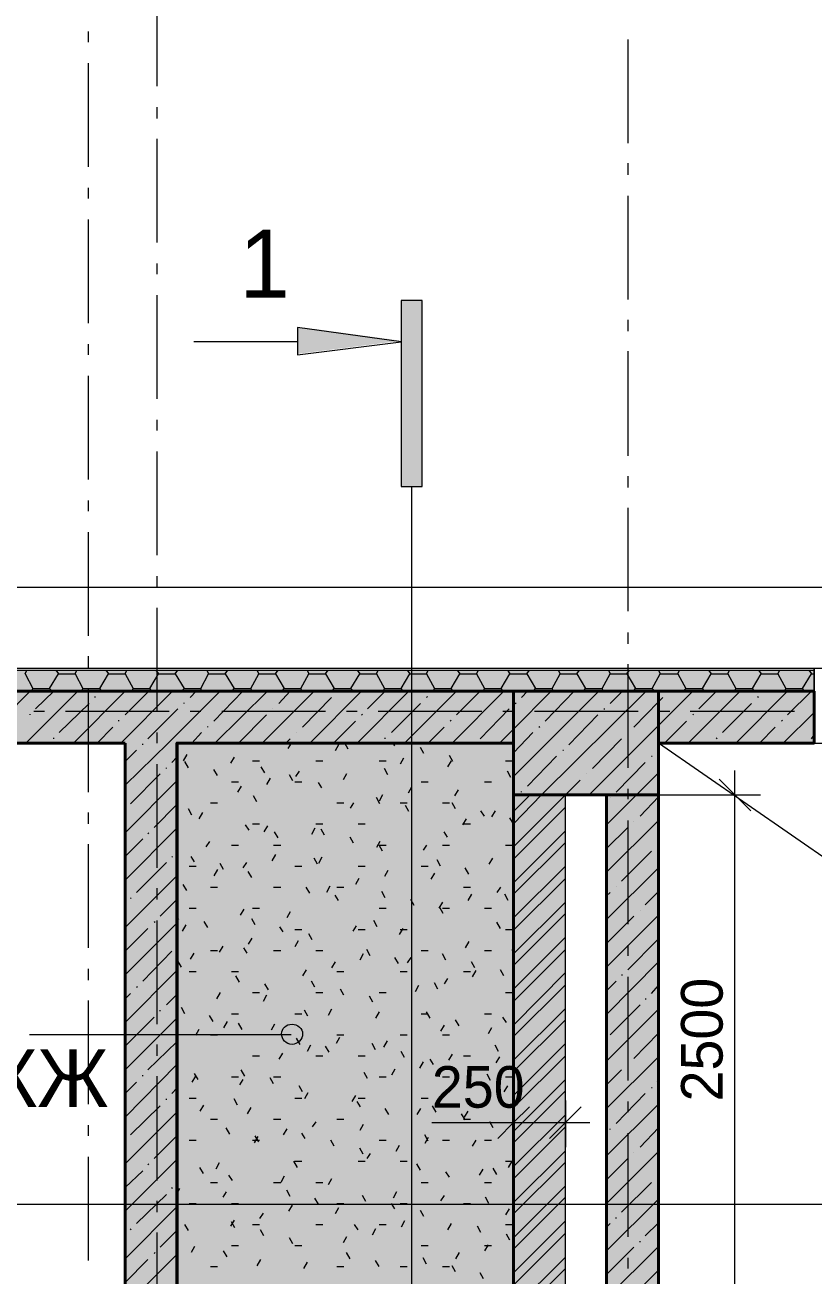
# Model space of a CAD drawing. Header units: millimetres. Extents: x -401725 to 250493, y 305116 to 802890.
# Drawn here: x -375124.601 to -375123.105, y 508986.751 to 508989.123 of the extents above; entities that cross this region are included whole.
import ezdxf

# ---------------------------------------------------------------- set-up
doc = ezdxf.new("R2010")
doc.units = ezdxf.units.MM
doc.layers.add('PDF _Геометрия', color=7, linetype='Continuous', true_color=0x1d1d1d)
doc.layers.add('PDF _Сплошная заливка', color=7, linetype='Continuous', true_color=0xffffff)
doc.layers.add('PDF _Текст', color=7, linetype='Continuous')

msp = doc.modelspace()

# ---------------------------------------------------------------- hatches: boundary and pattern name
at = {"layer": 'PDF _Сплошная заливка', "transparency": 33554559}
msp.add_hatch(color=7, dxfattribs=at).paths.add_polyline_path([(-375124.0602, 508988.5472), (-375124.0719, 508988.5489), (-375124.0852, 508988.5489), (-375124.0852, 508988.4989), (-375123.9919, 508988.5106), (-375123.9802, 508988.5122), (-375123.9003, 508988.5222), (-375123.8886, 508988.5239), (-375123.9119, 508988.5272), (-375123.9253, 508988.5289), (-375123.9486, 508988.5322), (-375123.9619, 508988.5339), (-375123.9736, 508988.5356), (-375123.9869, 508988.5372), (-375124.0102, 508988.5406), (-375124.0236, 508988.5422), (-375124.0469, 508988.5456)])
h = msp.add_hatch(color=256, dxfattribs=at)
h.paths.add_polyline_path([(-375123.1053, 508987.8606), (-375123.1053, 508987.8988), (-375133.6947, 508987.8988), (-375133.6947, 508987.8606)])
h.paths.add_polyline_path([(-375092.8682, 508987.8606), (-375092.8682, 508987.8988), (-375102.5145, 508987.8988), (-375102.5145, 508987.8606)])
h.paths.add_polyline_path([(-375102.9861, 508987.8606), (-375102.9861, 508987.8988), (-375109.5058, 508987.8988), (-375109.5058, 508987.8606)])
h.paths.add_polyline_path([(-375109.7425, 508987.8606), (-375109.7425, 508987.8988), (-375122.4753, 508987.8988), (-375122.4753, 508987.8606)])
h = msp.add_hatch(color=256, dxfattribs=at)
h.paths.add_polyline_path([(-375123.1053, 508987.7606), (-375123.1053, 508987.8589), (-375123.4003, 508987.8589), (-375123.4003, 508987.7606)])
h.paths.add_polyline_path([(-375122.4753, 508987.8589), (-375122.4753, 508987.7606), (-375121.4504, 508987.7606), (-375121.4504, 508987.8589)])

# ---------------------------------------------------------------- linework, layer by layer
at = {"layer": 'PDF _Геометрия', "color": 7, "lineweight": 9}
for points in [[(-375124.3514, 508989.2038), (-375124.3514, 508989.0071)], [(-375124.4814, 508989.1105), (-375124.4814, 508989.0905)], [(-375123.4581, 508989.0955), (-375123.4581, 508988.8988)], [(-375124.4814, 508989.0505), (-375124.4814, 508988.8538)], [(-375124.3514, 508988.9671), (-375124.3514, 508988.9455)], [(-375124.3514, 508988.9071), (-375124.3514, 508988.7105)], [(-375123.4581, 508988.8605), (-375123.4581, 508988.8388)], [(-375124.4814, 508988.8138), (-375124.4814, 508988.7938)], [(-375123.4581, 508988.7988), (-375123.4581, 508988.6021)], [(-375124.4814, 508988.7538), (-375124.4814, 508988.5571)], [(-375124.3514, 508988.6705), (-375124.3514, 508988.6505)], [(-375124.3514, 508988.6105), (-375124.3514, 508988.4138)], [(-375123.4581, 508988.5638), (-375123.4581, 508988.5421)], [(-375124.4814, 508988.5171), (-375124.4814, 508988.4971)], [(-375124.0847, 508988.5221), (-375124.2814, 508988.5221)], [(-375123.4581, 508988.5038), (-375123.4581, 508988.3055)], [(-375124.4814, 508988.4571), (-375124.4814, 508988.2605)], [(-375124.3514, 508988.3738), (-375124.3514, 508988.3538)], [(-375124.3514, 508988.3138), (-375124.3514, 508988.1171)], [(-375123.4581, 508988.2671), (-375123.4581, 508988.2455)], [(-375124.4814, 508988.2205), (-375124.4814, 508988.2005)], [(-375123.4581, 508988.2071), (-375123.4581, 508988.0105)], [(-375124.4814, 508988.1605), (-375124.4814, 508987.9638)], [(-375124.3514, 508988.0771), (-375124.3514, 508988.0571)], [(-375112.9847, 508987.9021), (-375112.9847, 508988.0554), (-375133.8905, 508988.0554), (-375133.8905, 508975.6543)], [(-375124.3514, 508988.0171), (-375124.3514, 508987.8205)], [(-375123.4581, 508987.9705), (-375123.4581, 508987.9488)], [(-375124.4814, 508987.9255), (-375124.4814, 508987.9038)], [(-375133.7347, 508987.8988), (-375133.6964, 508987.8988), (-375133.6947, 508987.8988), (-375123.1052, 508987.8988)], [(-375122.4748, 508987.9021), (-375123.1047, 508987.9021), (-375133.6943, 508987.9021)], [(-375123.4581, 508987.9105), (-375123.4581, 508987.7138)], [(-375133.6964, 508987.8605), (-375133.6947, 508987.8605), (-375123.1052, 508987.8605)], [(-375124.4814, 508987.8638), (-375124.4814, 508987.6671)], [(-375123.6747, 508987.8588), (-375123.3997, 508987.8588)], [(-375123.1047, 508987.7605), (-375123.1047, 508987.8588)], [(-375124.5647, 508987.8205), (-375124.5847, 508987.8205)], [(-375124.3281, 508987.8205), (-375124.5247, 508987.8205)], [(-375124.2681, 508987.8205), (-375124.2881, 508987.8205)], [(-375124.0314, 508987.8205), (-375124.2281, 508987.8205)], [(-375123.9714, 508987.8205), (-375123.9914, 508987.8205)], [(-375123.7347, 508987.8205), (-375123.9314, 508987.8205)], [(-375123.6747, 508987.8205), (-375123.6947, 508987.8205)], [(-375123.4381, 508987.8205), (-375123.6347, 508987.8205)], [(-375123.3781, 508987.8205), (-375123.3997, 508987.8205)], [(-375123.1414, 508987.8205), (-375123.3397, 508987.8205)], [(-375124.3514, 508987.7804), (-375124.3514, 508987.7605)], [(-375123.3997, 508987.7605), (-375121.4498, 508987.7605)], [(-375123.3997, 508985.5538), (-375123.3997, 508987.7604)], [(-375121.5497, 508986.4805), (-375123.3997, 508987.7604)], [(-375124.3514, 508987.7205), (-375124.3514, 508987.5238)], [(-375123.2547, 508986.6305), (-375123.2547, 508987.7087)], [(-375123.5764, 508987.6621), (-375123.2547, 508987.6621), (-375123.2064, 508987.6621)], [(-375123.4581, 508987.6738), (-375123.4581, 508987.6538)], [(-375124.4814, 508987.6288), (-375124.4814, 508987.6071)], [(-375123.4581, 508987.6138), (-375123.4581, 508987.4171)], [(-375124.4814, 508987.5688), (-375124.4814, 508987.3721)], [(-375124.3514, 508987.4855), (-375124.3514, 508987.4638)], [(-375124.3514, 508987.4238), (-375124.3514, 508987.2271)], [(-375123.4581, 508987.3771), (-375123.4581, 508987.3571)], [(-375124.4814, 508987.3321), (-375124.4814, 508987.3105)], [(-375123.4581, 508987.3171), (-375123.4581, 508987.1205)], [(-375124.4814, 508987.2721), (-375124.4814, 508987.0755)], [(-375124.0964, 508987.2071), (-375124.593, 508987.2071)], [(-375124.3514, 508987.1888), (-375124.3514, 508987.1671)], [(-375124.3514, 508987.1288), (-375124.3514, 508986.9305)], [(-375123.6747, 508987.0821), (-375123.6747, 508987.0405), (-375123.6747, 508986.9938)], [(-375123.5764, 508987.0821), (-375123.5764, 508987.0405), (-375123.5764, 508986.9938)], [(-375123.4581, 508987.0805), (-375123.4581, 508987.0605)], [(-375123.8297, 508987.0405), (-375123.6564, 508987.0405)], [(-375123.7231, 508987.0405), (-375123.5297, 508987.0405)], [(-375123.6564, 508987.0405), (-375123.6264, 508987.0405)], [(-375124.4814, 508987.0355), (-375124.4814, 508987.0155)], [(-375123.4581, 508987.0205), (-375123.4581, 508986.8238)], [(-375124.4814, 508986.9755), (-375124.4814, 508986.7788)], [(-375124.3514, 508986.8921), (-375124.3514, 508986.8705)], [(-375124.3514, 508986.8321), (-375124.3514, 508986.6355)], [(-375123.4581, 508986.7838), (-375123.4581, 508986.7638)]]:
    msp.add_lwpolyline(points, dxfattribs=at)
for points in [[(-375123.8481, 508988.2471), (-375123.8481, 508988.6004), (-375123.8881, 508988.6004), (-375123.8881, 508988.2471)], [(-375124.0847, 508988.4971), (-375123.8881, 508988.5221), (-375124.0847, 508988.5488)], [(-375123.1047, 508987.9021), (-375123.1047, 508987.8588), (-375123.1047, 508987.8605), (-375123.1047, 508987.8988)]]:
    msp.add_lwpolyline(points, close=True, dxfattribs=at)
at = {"layer": 'PDF _Геометрия', "color": 8, "lineweight": 9, "true_color": 0x808080}
for points in [[(-375123.8681, 508988.2471), (-375123.8681, 508975.7493)], [(-375124.0964, 508987.7605), (-375124.1031, 508987.7505)], [(-375124.0064, 508987.7571), (-375124.0131, 508987.7455)], [(-375123.9881, 508987.7488), (-375123.9947, 508987.7605)], [(-375123.8997, 508987.7555), (-375123.9031, 508987.7605)], [(-375123.8447, 508987.7405), (-375123.8514, 508987.7521)], [(-375124.2947, 508987.7388), (-375124.3014, 508987.7271)], [(-375124.2047, 508987.7338), (-375124.2114, 508987.7221)], [(-375124.1697, 508987.7271), (-375124.1564, 508987.7271)], [(-375124.0497, 508987.7271), (-375124.0364, 508987.7271)], [(-375123.9297, 508987.7271), (-375123.9164, 508987.7271)], [(-375123.8831, 508987.7321), (-375123.8897, 508987.7205)], [(-375123.7931, 508987.7271), (-375123.7997, 508987.7155)], [(-375123.7897, 508987.7255), (-375123.7964, 508987.7371)], [(-375123.6897, 508987.7271), (-375123.6764, 508987.7271)], [(-375124.2914, 508987.7138), (-375124.2981, 508987.7255)], [(-375124.2364, 508987.6988), (-375124.2431, 508987.7105)], [(-375124.1464, 508987.7038), (-375124.1531, 508987.7155)], [(-375124.0814, 508987.7071), (-375124.0881, 508987.6971)], [(-375123.9131, 508987.7005), (-375123.9197, 508987.7121)], [(-375123.6797, 508987.6955), (-375123.6864, 508987.7071)], [(-375124.2097, 508987.6871), (-375124.1964, 508987.6871)], [(-375124.1364, 508987.6938), (-375124.1431, 508987.6821)], [(-375124.0931, 508987.6888), (-375124.0997, 508987.7005)], [(-375124.0897, 508987.6871), (-375124.0764, 508987.6871)], [(-375124.0381, 508987.6755), (-375124.0447, 508987.6855)], [(-375123.9914, 508987.7021), (-375123.9981, 508987.6905)], [(-375123.8497, 508987.6871), (-375123.8364, 508987.6871)], [(-375123.7297, 508987.6871), (-375123.7164, 508987.6871)], [(-375123.6747, 508987.6921), (-375123.6764, 508987.6888)], [(-375124.1914, 508987.6788), (-375124.1981, 508987.6671)], [(-375124.1614, 508987.6488), (-375124.1681, 508987.6605)], [(-375123.9281, 508987.6455), (-375123.9347, 508987.6571)], [(-375123.9231, 508987.6621), (-375123.9297, 508987.6505)], [(-375123.8681, 508987.6771), (-375123.8747, 508987.6655)], [(-375123.7797, 508987.6721), (-375123.7864, 508987.6605)], [(-375124.2847, 508987.6238), (-375124.2914, 508987.6355)], [(-375124.2497, 508987.6471), (-375124.2364, 508987.6471)], [(-375124.0097, 508987.6471), (-375123.9964, 508987.6471)], [(-375123.9781, 508987.6471), (-375123.9847, 508987.6371)], [(-375123.8897, 508987.6471), (-375123.8764, 508987.6471)], [(-375123.8731, 508987.6305), (-375123.8797, 508987.6421)], [(-375123.8097, 508987.6471), (-375123.7964, 508987.6471)], [(-375123.7847, 508987.6355), (-375123.7914, 508987.6471)], [(-375123.7297, 508987.6221), (-375123.7364, 508987.6321)], [(-375123.7097, 508987.6321), (-375123.7164, 508987.6205)], [(-375124.2647, 508987.6288), (-375124.2714, 508987.6171)], [(-375123.7647, 508987.6171), (-375123.7714, 508987.6055)], [(-375123.6747, 508987.6071), (-375123.6814, 508987.6188)], [(-375124.1764, 508987.5955), (-375124.1831, 508987.6055)], [(-375124.1697, 508987.6071), (-375124.1564, 508987.6071)], [(-375124.1414, 508987.6038), (-375124.1481, 508987.5921)], [(-375124.1214, 508987.5805), (-375124.1281, 508987.5921)], [(-375124.0514, 508987.5988), (-375124.0581, 508987.5871)], [(-375124.0497, 508987.6071), (-375124.0364, 508987.6071)], [(-375124.0331, 508987.5855), (-375124.0397, 508987.5971)], [(-375123.9697, 508987.6071), (-375123.9564, 508987.6071)], [(-375123.7997, 508987.5821), (-375123.8064, 508987.5921)], [(-375123.7697, 508987.6071), (-375123.7564, 508987.6071)], [(-375124.2514, 508987.5738), (-375124.2581, 508987.5638)], [(-375124.2097, 508987.5671), (-375124.1964, 508987.5671)], [(-375124.1297, 508987.5671), (-375124.1164, 508987.5671)], [(-375123.9781, 508987.5705), (-375123.9847, 508987.5821)], [(-375123.9281, 508987.5738), (-375123.9347, 508987.5621)], [(-375123.9297, 508987.5671), (-375123.9164, 508987.5671)], [(-375123.9231, 508987.5555), (-375123.9297, 508987.5671)], [(-375123.8397, 508987.5671), (-375123.8464, 508987.5571)], [(-375123.8097, 508987.5671), (-375123.7964, 508987.5671)], [(-375123.6897, 508987.5671), (-375123.6764, 508987.5671)], [(-375124.2797, 508987.5355), (-375124.2864, 508987.5455)], [(-375124.1264, 508987.5488), (-375124.1331, 508987.5371)], [(-375124.0464, 508987.5305), (-375124.0531, 508987.5421)], [(-375124.0381, 508987.5438), (-375124.0447, 508987.5321)], [(-375123.8131, 508987.5271), (-375123.8197, 508987.5388)], [(-375123.7147, 508987.5421), (-375123.7214, 508987.5305)], [(-375124.2897, 508987.5271), (-375124.2764, 508987.5271)], [(-375124.2364, 508987.5205), (-375124.2431, 508987.5088)], [(-375124.2247, 508987.5205), (-375124.2314, 508987.5321)], [(-375124.1814, 508987.5338), (-375124.1881, 508987.5238)], [(-375124.1714, 508987.5055), (-375124.1781, 508987.5171)], [(-375124.0897, 508987.5271), (-375124.0764, 508987.5271)], [(-375123.9697, 508987.5271), (-375123.9564, 508987.5271)], [(-375123.9131, 508987.5188), (-375123.9197, 508987.5071)], [(-375123.8497, 508987.5271), (-375123.8364, 508987.5271)], [(-375123.8247, 508987.5138), (-375123.8314, 508987.5021)], [(-375123.7597, 508987.5121), (-375123.7664, 508987.5238)], [(-375123.6747, 508987.5271), (-375123.6764, 508987.5288)], [(-375124.2947, 508987.4805), (-375124.3014, 508987.4921)], [(-375123.9681, 508987.5038), (-375123.9747, 508987.4921)], [(-375124.3114, 508987.4705), (-375124.3131, 508987.4671)], [(-375124.2497, 508987.4871), (-375124.2364, 508987.4871)], [(-375124.1297, 508987.4871), (-375124.1164, 508987.4871)], [(-375124.0614, 508987.4755), (-375124.0681, 508987.4871)], [(-375124.0231, 508987.4888), (-375124.0297, 508987.4771)], [(-375124.0064, 508987.4621), (-375124.0131, 508987.4721)], [(-375124.0097, 508987.4871), (-375123.9964, 508987.4871)], [(-375123.9181, 508987.4671), (-375123.9247, 508987.4788)], [(-375123.7697, 508987.4871), (-375123.7564, 508987.4871)], [(-375123.7547, 508987.4738), (-375123.7614, 508987.4621)], [(-375123.6997, 508987.4871), (-375123.7064, 508987.4771)], [(-375123.6847, 508987.4621), (-375123.6914, 508987.4738)], [(-375124.2897, 508987.4471), (-375124.2764, 508987.4471)], [(-375124.1864, 508987.4455), (-375124.1931, 508987.4338)], [(-375124.1697, 508987.4471), (-375124.1564, 508987.4471)], [(-375123.9297, 508987.4471), (-375123.9164, 508987.4471)], [(-375123.8631, 508987.4521), (-375123.8697, 508987.4638)], [(-375123.8097, 508987.4588), (-375123.8164, 508987.4471)], [(-375123.8081, 508987.4371), (-375123.8147, 508987.4488)], [(-375123.8097, 508987.4471), (-375123.7964, 508987.4471)], [(-375123.7297, 508987.4471), (-375123.7164, 508987.4471)], [(-375124.3097, 508987.4255), (-375124.3131, 508987.4305)], [(-375124.2547, 508987.4105), (-375124.2614, 508987.4221)], [(-375124.1647, 508987.4155), (-375124.1714, 508987.4271)], [(-375124.0981, 508987.4405), (-375124.1047, 508987.4288)], [(-375123.9331, 508987.4121), (-375123.9397, 508987.4238)], [(-375123.6997, 508987.4088), (-375123.7064, 508987.4205)], [(-375124.2964, 508987.4155), (-375124.3031, 508987.4038)], [(-375124.1114, 508987.4021), (-375124.1181, 508987.4121)], [(-375124.0897, 508987.4071), (-375124.0764, 508987.4071)], [(-375124.0564, 508987.3871), (-375124.0631, 508987.3988)], [(-375123.9731, 508987.4138), (-375123.9797, 508987.4038)], [(-375123.9697, 508987.4071), (-375123.9564, 508987.4071)], [(-375123.8847, 508987.4088), (-375123.8914, 508987.3971)], [(-375123.8897, 508987.4071), (-375123.8764, 508987.4071)], [(-375123.6897, 508987.4071), (-375123.6764, 508987.4071)], [(-375124.2264, 508987.3755), (-375124.2331, 508987.3638)], [(-375124.1797, 508987.3621), (-375124.1864, 508987.3721)], [(-375124.1714, 508987.3905), (-375124.1781, 508987.3788)], [(-375124.0831, 508987.3855), (-375124.0897, 508987.3738)], [(-375123.7597, 508987.3838), (-375123.7664, 508987.3721)], [(-375123.6747, 508987.3721), (-375123.6781, 508987.3671)], [(-375124.2814, 508987.3621), (-375124.2881, 508987.3505)], [(-375124.2497, 508987.3671), (-375124.2364, 508987.3671)], [(-375124.1297, 508987.3671), (-375124.1164, 508987.3671)], [(-375124.0497, 508987.3671), (-375124.0364, 508987.3671)], [(-375123.9597, 508987.3605), (-375123.9664, 508987.3488)], [(-375123.9464, 508987.3571), (-375123.9531, 508987.3688)], [(-375123.8931, 508987.3421), (-375123.8997, 508987.3538)], [(-375123.8697, 508987.3538), (-375123.8764, 508987.3438)], [(-375123.8497, 508987.3671), (-375123.8364, 508987.3671)], [(-375123.8031, 508987.3488), (-375123.8097, 508987.3605)], [(-375123.7297, 508987.3671), (-375123.7164, 508987.3671)], [(-375124.3047, 508987.3355), (-375124.3114, 508987.3471)], [(-375124.2897, 508987.3271), (-375124.2764, 508987.3271)], [(-375124.2097, 508987.3271), (-375124.1964, 508987.3271)], [(-375124.0681, 508987.3305), (-375124.0747, 508987.3188)], [(-375124.0131, 508987.3455), (-375124.0197, 508987.3338)], [(-375124.0097, 508987.3271), (-375123.9964, 508987.3271)], [(-375123.8897, 508987.3271), (-375123.8764, 508987.3271)], [(-375123.7697, 508987.3271), (-375123.7564, 508987.3271)], [(-375123.7481, 508987.3338), (-375123.7547, 508987.3455)], [(-375123.7464, 508987.3288), (-375123.7531, 508987.3171)], [(-375123.6931, 508987.3188), (-375123.6997, 508987.3305)], [(-375124.1947, 508987.3071), (-375124.2014, 508987.3188)], [(-375124.1397, 508987.2921), (-375124.1464, 508987.3038)], [(-375124.0514, 508987.2971), (-375124.0581, 508987.3088)], [(-375123.8547, 508987.3005), (-375123.8614, 508987.2888)], [(-375123.8181, 508987.2938), (-375123.8247, 508987.3055)], [(-375123.7997, 508987.3138), (-375123.8064, 508987.3038)], [(-375124.2314, 508987.2871), (-375124.2381, 508987.2755)], [(-375124.1697, 508987.2871), (-375124.1564, 508987.2871)], [(-375124.1431, 508987.2821), (-375124.1497, 508987.2705)], [(-375124.0497, 508987.2871), (-375124.0364, 508987.2871)], [(-375123.9964, 508987.2821), (-375124.0031, 508987.2938)], [(-375123.9414, 508987.2688), (-375123.9481, 508987.2805)], [(-375123.9297, 508987.2871), (-375123.9164, 508987.2871)], [(-375123.6897, 508987.2871), (-375123.6764, 508987.2871)], [(-375124.2981, 508987.2471), (-375124.3047, 508987.2588)], [(-375124.0647, 508987.2421), (-375124.0714, 508987.2538)], [(-375124.0197, 508987.2555), (-375124.0264, 508987.2438)], [(-375124.2447, 508987.2321), (-375124.2514, 508987.2438)], [(-375124.2181, 508987.2321), (-375124.2247, 508987.2205)], [(-375124.2097, 508987.2471), (-375124.1964, 508987.2471)], [(-375124.0897, 508987.2471), (-375124.0764, 508987.2471)], [(-375123.9297, 508987.2505), (-375123.9364, 508987.2388)], [(-375123.8497, 508987.2471), (-375123.8364, 508987.2471)], [(-375123.8331, 508987.2388), (-375123.8397, 508987.2505)], [(-375123.7781, 508987.2238), (-375123.7847, 508987.2355)], [(-375123.7297, 508987.2471), (-375123.7164, 508987.2471)], [(-375123.6881, 508987.2305), (-375123.6947, 508987.2405)], [(-375124.2714, 508987.2171), (-375124.2781, 508987.2055)], [(-375124.2497, 508987.2071), (-375124.2364, 508987.2071)], [(-375124.1897, 508987.2171), (-375124.1964, 508987.2288)], [(-375124.1281, 508987.2271), (-375124.1347, 508987.2155)], [(-375124.0097, 508987.2071), (-375123.9964, 508987.2071)], [(-375123.8897, 508987.2071), (-375123.8764, 508987.2071)], [(-375123.8064, 508987.2255), (-375123.8131, 508987.2138)], [(-375123.8097, 508987.2071), (-375123.7964, 508987.2071)], [(-375123.7164, 508987.2205), (-375123.7231, 508987.2088)], [(-375124.0797, 508987.1888), (-375124.0864, 508987.2005)], [(-375124.0597, 508987.1871), (-375124.0664, 508987.1755)], [(-375124.0247, 508987.1738), (-375124.0314, 508987.1855)], [(-375124.0047, 508987.2021), (-375124.0114, 508987.1905)], [(-375123.9364, 508987.1788), (-375123.9431, 508987.1905)], [(-375123.9147, 508987.1955), (-375123.9214, 508987.1838)], [(-375123.7031, 508987.1755), (-375123.7097, 508987.1871)], [(-375124.1697, 508987.1671), (-375124.1564, 508987.1671)], [(-375124.1131, 508987.1721), (-375124.1197, 508987.1605)], [(-375124.0497, 508987.1671), (-375124.0364, 508987.1671)], [(-375123.9697, 508987.1671), (-375123.9564, 508987.1671)], [(-375123.8814, 508987.1638), (-375123.8881, 508987.1755)], [(-375123.8264, 508987.1505), (-375123.8331, 508987.1605)], [(-375123.7914, 508987.1705), (-375123.7981, 508987.1588)], [(-375123.7697, 508987.1671), (-375123.7564, 508987.1671)], [(-375123.7014, 508987.1655), (-375123.7081, 508987.1538)], [(-375124.1847, 508987.1288), (-375124.1914, 508987.1405)], [(-375123.9514, 508987.1238), (-375123.9581, 508987.1355)], [(-375123.8997, 508987.1421), (-375123.9064, 508987.1305)], [(-375123.8464, 508987.1555), (-375123.8531, 508987.1438)], [(-375124.2781, 508987.1288), (-375124.2847, 508987.1171)], [(-375124.2731, 508987.1221), (-375124.2797, 508987.1338)], [(-375124.2097, 508987.1271), (-375124.1964, 508987.1271)], [(-375124.1881, 508987.1221), (-375124.1947, 508987.1121)], [(-375124.1297, 508987.1138), (-375124.1364, 508987.1255)], [(-375124.1297, 508987.1271), (-375124.1164, 508987.1271)], [(-375124.0747, 508987.0988), (-375124.0814, 508987.1105)], [(-375123.9297, 508987.1271), (-375123.9164, 508987.1271)], [(-375123.8097, 508987.1271), (-375123.7964, 508987.1271)], [(-375123.7181, 508987.1205), (-375123.7247, 508987.1321)], [(-375123.6864, 508987.1105), (-375123.6931, 508987.0988)], [(-375123.6897, 508987.1271), (-375123.6764, 508987.1271)], [(-375124.2897, 508987.0871), (-375124.2764, 508987.0871)], [(-375124.0897, 508987.0871), (-375124.0764, 508987.0871)], [(-375124.0647, 508987.0971), (-375124.0714, 508987.0855)], [(-375123.9747, 508987.0921), (-375123.9814, 508987.0805)], [(-375123.9697, 508987.0871), (-375123.9564, 508987.0871)], [(-375123.8497, 508987.0871), (-375123.8364, 508987.0871)], [(-375124.2631, 508987.0738), (-375124.2697, 508987.0621)], [(-375124.1981, 508987.0738), (-375124.2047, 508987.0855)], [(-375124.1731, 508987.0688), (-375124.1797, 508987.0571)], [(-375123.9647, 508987.0705), (-375123.9714, 508987.0805)], [(-375123.9114, 508987.0555), (-375123.9181, 508987.0671)], [(-375123.8514, 508987.0671), (-375123.8581, 508987.0555)], [(-375123.8214, 508987.0605), (-375123.8281, 508987.0721)], [(-375124.2497, 508987.0471), (-375124.2364, 508987.0471)], [(-375124.1297, 508987.0471), (-375124.1164, 508987.0471)], [(-375124.0497, 508987.0421), (-375124.0564, 508987.0321)], [(-375124.0097, 508987.0471), (-375123.9964, 508987.0471)], [(-375123.7664, 508987.0455), (-375123.7731, 508987.0571)], [(-375123.7697, 508987.0471), (-375123.7564, 508987.0471)], [(-375123.7614, 508987.0621), (-375123.7681, 508987.0505)], [(-375123.7131, 508987.0304), (-375123.7197, 508987.0421)], [(-375124.2131, 508987.0188), (-375124.2197, 508987.0304)], [(-375124.1581, 508987.0038), (-375124.1647, 508987.0155)], [(-375124.1047, 508987.0288), (-375124.1114, 508987.0171)], [(-375124.0697, 508987.0105), (-375124.0764, 508987.0205)], [(-375123.9597, 508987.0371), (-375123.9664, 508987.0255)], [(-375123.8364, 508987.0055), (-375123.8431, 508987.0171)], [(-375124.2897, 508987.0071), (-375124.2764, 508987.0071)], [(-375124.1697, 508987.0071), (-375124.1564, 508987.0071)], [(-375124.1597, 508987.0138), (-375124.1664, 508987.0021)], [(-375124.0147, 508986.9955), (-375124.0214, 508987.0071)], [(-375123.9597, 508986.9805), (-375123.9664, 508986.9921)], [(-375123.9297, 508987.0071), (-375123.9164, 508987.0071)], [(-375123.8914, 508986.9971), (-375123.8981, 508986.9855)], [(-375123.8364, 508987.0121), (-375123.8431, 508987.0005)], [(-375123.8097, 508987.0071), (-375123.7964, 508987.0071)], [(-375123.7464, 508987.0071), (-375123.7531, 508986.9955)], [(-375123.7297, 508987.0071), (-375123.7164, 508987.0071)], [(-375123.9464, 508986.9821), (-375123.9531, 508986.9721)], [(-375124.2631, 508986.9438), (-375124.2697, 508986.9555)], [(-375124.2331, 508986.9638), (-375124.2397, 508986.9521)], [(-375124.0847, 508986.9555), (-375124.0914, 508986.9671)], [(-375124.0897, 508986.9671), (-375124.0764, 508986.9671)], [(-375123.9697, 508986.9671), (-375123.9564, 508986.9671)], [(-375123.8897, 508986.9671), (-375123.8764, 508986.9671)], [(-375123.8514, 508986.9505), (-375123.8581, 508986.9621)], [(-375123.7964, 508986.9371), (-375123.8031, 508986.9471)], [(-375123.7331, 508986.9521), (-375123.7397, 508986.9405)], [(-375123.7064, 508986.9421), (-375123.7131, 508986.9538)], [(-375123.6897, 508986.9671), (-375123.6764, 508986.9671)], [(-375123.6781, 508986.9671), (-375123.6847, 508986.9555)], [(-375124.2497, 508986.9271), (-375124.2364, 508986.9271)], [(-375124.2081, 508986.9305), (-375124.2147, 508986.9405)], [(-375124.1297, 508986.9271), (-375124.1164, 508986.9271)], [(-375124.1097, 508986.9388), (-375124.1164, 508986.9271)], [(-375124.0497, 508986.9271), (-375124.0364, 508986.9271)], [(-375124.0197, 508986.9338), (-375124.0264, 508986.9221)], [(-375123.8497, 508986.9271), (-375123.8364, 508986.9271)], [(-375123.7297, 508986.9271), (-375123.7164, 508986.9271)], [(-375124.3081, 508986.9155), (-375124.3131, 508986.9071)], [(-375124.2197, 508986.9088), (-375124.2264, 508986.8988)], [(-375124.0981, 508986.9005), (-375124.1047, 508986.9121)], [(-375124.0447, 508986.8855), (-375124.0514, 508986.8971)], [(-375123.9547, 508986.8905), (-375123.9614, 508986.9021)], [(-375123.8964, 508986.9088), (-375123.9031, 508986.8971)], [(-375123.8064, 508986.9021), (-375123.8131, 508986.8921)], [(-375123.7214, 508986.8871), (-375123.7281, 508986.8988)], [(-375134.6447, 508986.8855), (-375091.7322, 508986.8855)], [(-375124.2897, 508986.8871), (-375124.2764, 508986.8871)], [(-375124.2097, 508986.8871), (-375124.1964, 508986.8871)], [(-375124.0947, 508986.8838), (-375124.1014, 508986.8721)], [(-375124.0064, 508986.8788), (-375124.0131, 508986.8671)], [(-375124.0097, 508986.8871), (-375123.9964, 508986.8871)], [(-375123.8997, 508986.8771), (-375123.9064, 508986.8871)], [(-375123.8897, 508986.8871), (-375123.8764, 508986.8871)], [(-375123.8447, 508986.8621), (-375123.8514, 508986.8738)], [(-375123.7697, 508986.8871), (-375123.7564, 508986.8871)], [(-375123.6831, 508986.8771), (-375123.6897, 508986.8655)], [(-375124.2047, 508986.8555), (-375124.2114, 508986.8438)], [(-375124.2031, 508986.8405), (-375124.2097, 508986.8521)], [(-375124.1497, 508986.8688), (-375124.1564, 508986.8588)], [(-375123.8814, 508986.8538), (-375123.8881, 508986.8421)], [(-375124.2914, 508986.8355), (-375124.2981, 508986.8471)], [(-375124.1697, 508986.8471), (-375124.1564, 508986.8471)], [(-375124.1481, 508986.8255), (-375124.1547, 508986.8371)], [(-375124.0497, 508986.8471), (-375124.0364, 508986.8471)], [(-375123.9697, 508986.8371), (-375123.9764, 508986.8471)], [(-375123.9364, 508986.8388), (-375123.9431, 508986.8271)], [(-375123.9297, 508986.8471), (-375123.9164, 508986.8471)], [(-375123.7931, 508986.8488), (-375123.7997, 508986.8371)], [(-375123.7364, 508986.8321), (-375123.7431, 508986.8438)], [(-375123.6897, 508986.8471), (-375123.6764, 508986.8471)], [(-375123.6814, 508986.8171), (-375123.6881, 508986.8288)], [(-375124.2797, 508986.8055), (-375124.2864, 508986.7938)], [(-375124.2097, 508986.8071), (-375124.1964, 508986.8071)], [(-375124.0931, 508986.8105), (-375124.0997, 508986.8221)], [(-375124.0897, 508986.8071), (-375124.0764, 508986.8071)], [(-375123.9914, 508986.8238), (-375123.9981, 508986.8121)], [(-375123.8497, 508986.8071), (-375123.8364, 508986.8071)], [(-375123.7231, 508986.8088), (-375123.7297, 508986.7971)], [(-375123.7297, 508986.8071), (-375123.7164, 508986.8071)], [(-375123.6747, 508986.8121), (-375123.6747, 508986.8121)], [(-375124.2181, 508986.7855), (-375124.2247, 508986.7971)], [(-375124.1547, 508986.7805), (-375124.1614, 508986.7688)], [(-375123.9847, 508986.7821), (-375123.9914, 508986.7938)], [(-375123.9297, 508986.7671), (-375123.9364, 508986.7788)], [(-375123.8397, 508986.7721), (-375123.8464, 508986.7838)], [(-375123.7781, 508986.7938), (-375123.7847, 508986.7821)], [(-375124.2497, 508986.7671), (-375124.2364, 508986.7671)], [(-375124.0664, 508986.7755), (-375124.0731, 508986.7638)], [(-375124.0097, 508986.7671), (-375123.9964, 508986.7671)], [(-375123.8897, 508986.7671), (-375123.8764, 508986.7671)], [(-375123.8097, 508986.7671), (-375123.7964, 508986.7671)], [(-375123.7847, 508986.7571), (-375123.7914, 508986.7688)], [(-375123.7314, 508986.7438), (-375123.7381, 508986.7555)]]:
    msp.add_lwpolyline(points, dxfattribs=at)
at = {"layer": 'PDF _Геометрия', "lineweight": 9}
for points in [[(-375124.6014, 508987.8921), (-375124.5981, 508987.8988)], [(-375124.5431, 508987.8988), (-375124.5381, 508987.8921), (-375124.5064, 508987.8921)], [(-375124.5064, 508987.8921), (-375124.5031, 508987.8988)], [(-375124.4481, 508987.8988), (-375124.4431, 508987.8921), (-375124.4114, 508987.8921)], [(-375124.4114, 508987.8921), (-375124.4081, 508987.8988)], [(-375124.3531, 508987.8988), (-375124.3481, 508987.8921), (-375124.3164, 508987.8921)], [(-375124.3164, 508987.8921), (-375124.3114, 508987.8988)], [(-375124.2564, 508987.8988), (-375124.2531, 508987.8921), (-375124.2214, 508987.8921)], [(-375124.2214, 508987.8921), (-375124.2164, 508987.8988)], [(-375124.1614, 508987.8988), (-375124.1581, 508987.8921), (-375124.1264, 508987.8921)], [(-375124.1264, 508987.8921), (-375124.1214, 508987.8988)], [(-375124.0664, 508987.8988), (-375124.0631, 508987.8921), (-375124.0314, 508987.8921)], [(-375124.0314, 508987.8921), (-375124.0264, 508987.8988)], [(-375123.9714, 508987.8988), (-375123.9664, 508987.8921), (-375123.9347, 508987.8921)], [(-375123.9347, 508987.8921), (-375123.9314, 508987.8988)], [(-375123.8764, 508987.8988), (-375123.8714, 508987.8921), (-375123.8397, 508987.8921)], [(-375123.8397, 508987.8921), (-375123.8364, 508987.8988)], [(-375123.7814, 508987.8988), (-375123.7764, 508987.8921), (-375123.7447, 508987.8921)], [(-375123.7447, 508987.8921), (-375123.7414, 508987.8988)], [(-375123.6864, 508987.8988), (-375123.6814, 508987.8921), (-375123.6497, 508987.8921)], [(-375123.6497, 508987.8921), (-375123.6447, 508987.8988)], [(-375123.5897, 508987.8988), (-375123.5864, 508987.8921), (-375123.5547, 508987.8921)], [(-375123.5547, 508987.8921), (-375123.5497, 508987.8988)], [(-375123.4947, 508987.8988), (-375123.4914, 508987.8921), (-375123.4597, 508987.8921)], [(-375123.4597, 508987.8921), (-375123.4547, 508987.8988)], [(-375123.3997, 508987.8988), (-375123.3964, 508987.8921), (-375123.3631, 508987.8921)], [(-375123.3631, 508987.8921), (-375123.3597, 508987.8988)], [(-375123.3047, 508987.8988), (-375123.2997, 508987.8921), (-375123.2681, 508987.8921)], [(-375123.2681, 508987.8921), (-375123.2647, 508987.8988)], [(-375123.2097, 508987.8988), (-375123.2047, 508987.8921), (-375123.1731, 508987.8921)], [(-375123.1731, 508987.8921), (-375123.1697, 508987.8988)], [(-375123.1147, 508987.8988), (-375123.1097, 508987.8921), (-375123.1047, 508987.8921)], [(-375124.6014, 508987.8921), (-375124.5864, 508987.8638), (-375124.5547, 508987.8638)], [(-375124.5514, 508987.8605), (-375124.5547, 508987.8638), (-375124.5381, 508987.8921)], [(-375124.5064, 508987.8921), (-375124.4914, 508987.8638), (-375124.4597, 508987.8638)], [(-375124.4564, 508987.8605), (-375124.4597, 508987.8638), (-375124.4431, 508987.8921)], [(-375124.4114, 508987.8921), (-375124.3964, 508987.8638), (-375124.3647, 508987.8638)], [(-375124.3614, 508987.8605), (-375124.3647, 508987.8638), (-375124.3481, 508987.8921)], [(-375124.3164, 508987.8921), (-375124.2997, 508987.8638), (-375124.2681, 508987.8638)], [(-375124.2664, 508987.8605), (-375124.2681, 508987.8638), (-375124.2531, 508987.8921)], [(-375124.2214, 508987.8921), (-375124.2047, 508987.8638), (-375124.1731, 508987.8638)], [(-375124.1731, 508987.8638), (-375124.1581, 508987.8921)], [(-375124.1264, 508987.8921), (-375124.1097, 508987.8638), (-375124.0781, 508987.8638)], [(-375124.0764, 508987.8605), (-375124.0781, 508987.8638), (-375124.0631, 508987.8921)], [(-375124.0314, 508987.8921), (-375124.0147, 508987.8638), (-375123.9831, 508987.8638)], [(-375123.9831, 508987.8638), (-375123.9664, 508987.8921)], [(-375123.9347, 508987.8921), (-375123.9197, 508987.8638), (-375123.8881, 508987.8638)], [(-375123.8847, 508987.8605), (-375123.8881, 508987.8638), (-375123.8714, 508987.8921)], [(-375123.8397, 508987.8921), (-375123.8247, 508987.8638), (-375123.7931, 508987.8638)], [(-375123.7897, 508987.8605), (-375123.7931, 508987.8638), (-375123.7764, 508987.8921)], [(-375123.7447, 508987.8921), (-375123.7297, 508987.8638), (-375123.6981, 508987.8638)], [(-375123.6947, 508987.8605), (-375123.6981, 508987.8638), (-375123.6814, 508987.8921)], [(-375123.6497, 508987.8921), (-375123.6331, 508987.8638), (-375123.6014, 508987.8638)], [(-375123.5997, 508987.8605), (-375123.6014, 508987.8638), (-375123.5864, 508987.8921)], [(-375123.5547, 508987.8921), (-375123.5381, 508987.8638), (-375123.5064, 508987.8638)], [(-375123.5064, 508987.8638), (-375123.4914, 508987.8921)], [(-375123.4597, 508987.8921), (-375123.4431, 508987.8638), (-375123.4114, 508987.8638)], [(-375123.4081, 508987.8605), (-375123.4114, 508987.8638), (-375123.3964, 508987.8921)], [(-375123.3631, 508987.8921), (-375123.3481, 508987.8638), (-375123.3164, 508987.8638)], [(-375123.3164, 508987.8638), (-375123.2997, 508987.8921)], [(-375123.2681, 508987.8921), (-375123.2531, 508987.8638), (-375123.2214, 508987.8638)], [(-375123.2181, 508987.8605), (-375123.2214, 508987.8638), (-375123.2047, 508987.8921)], [(-375123.1731, 508987.8921), (-375123.1581, 508987.8638), (-375123.1264, 508987.8638)], [(-375123.1231, 508987.8605), (-375123.1264, 508987.8638), (-375123.1097, 508987.8921)], [(-375124.6897, 508987.7605), (-375124.5914, 508987.8588)], [(-375124.5997, 508987.7605), (-375124.5014, 508987.8588)], [(-375124.5881, 508987.8605), (-375124.5864, 508987.8638)], [(-375124.5814, 508987.8255), (-375124.5464, 508987.8588)], [(-375124.5097, 508987.7605), (-375124.4114, 508987.8588)], [(-375124.4931, 508987.8605), (-375124.4914, 508987.8638)], [(-375124.4681, 508987.8471), (-375124.4681, 508987.8488)], [(-375124.4564, 508987.8588), (-375124.4564, 508987.8588)], [(-375124.4197, 508987.7605), (-375124.3214, 508987.8588)], [(-375124.4114, 508987.8138), (-375124.3664, 508987.8588)], [(-375124.3981, 508987.8605), (-375124.3964, 508987.8638)], [(-375124.3297, 508987.7605), (-375124.2314, 508987.8588)], [(-375124.3031, 508987.8605), (-375124.2997, 508987.8638)], [(-375124.2881, 508987.8471), (-375124.2764, 508987.8588)], [(-375124.2431, 508987.8021), (-375124.1881, 508987.8588)], [(-375124.2414, 508987.7605), (-375124.1414, 508987.8588)], [(-375124.2081, 508987.8605), (-375124.2047, 508987.8638)], [(-375124.1714, 508987.8605), (-375124.1731, 508987.8638)], [(-375124.1514, 508987.7605), (-375124.0531, 508987.8588)], [(-375124.1197, 508987.8355), (-375124.0981, 508987.8588)], [(-375124.1131, 508987.8605), (-375124.1097, 508987.8638)], [(-375124.0747, 508987.7905), (-375124.0197, 508987.8471)], [(-375124.0614, 508987.7605), (-375123.9631, 508987.8588)], [(-375124.0181, 508987.8605), (-375124.0147, 508987.8638)], [(-375124.0081, 508987.8588), (-375124.0081, 508987.8588)], [(-375123.9797, 508987.8605), (-375123.9831, 508987.8638)], [(-375123.9714, 508987.7605), (-375123.8731, 508987.8588)], [(-375123.9514, 508987.8255), (-375123.9181, 508987.8588)], [(-375123.9214, 508987.8605), (-375123.9197, 508987.8638)], [(-375123.8814, 508987.7605), (-375123.7831, 508987.8588)], [(-375123.8397, 508987.8471), (-375123.8381, 508987.8488)], [(-375123.8281, 508987.8588), (-375123.8281, 508987.8588)], [(-375123.8264, 508987.8605), (-375123.8247, 508987.8638)], [(-375123.7914, 508987.7605), (-375123.6931, 508987.8588)], [(-375123.7831, 508987.8138), (-375123.7381, 508987.8588)], [(-375123.7314, 508987.8605), (-375123.7297, 508987.8638)], [(-375123.6747, 508987.7871), (-375123.6031, 508987.8588)], [(-375123.6747, 508987.6971), (-375123.5131, 508987.8588)], [(-375123.6597, 508987.8471), (-375123.6481, 508987.8588)], [(-375123.6364, 508987.8605), (-375123.6331, 508987.8638)], [(-375123.6214, 508987.6621), (-375123.4231, 508987.8588)], [(-375123.6147, 508987.8021), (-375123.5597, 508987.8588)], [(-375123.5414, 508987.8605), (-375123.5381, 508987.8638)], [(-375123.5047, 508987.8605), (-375123.5064, 508987.8638)], [(-375123.4914, 508987.8355), (-375123.4681, 508987.8588)], [(-375123.4464, 508987.8605), (-375123.4431, 508987.8638)], [(-375123.3997, 508987.7938), (-375123.3347, 508987.8588)], [(-375123.3997, 508987.8388), (-375123.3914, 508987.8471)], [(-375123.3797, 508987.8588), (-375123.3781, 508987.8588)], [(-375123.3514, 508987.8605), (-375123.3481, 508987.8638)], [(-375123.3431, 508987.7605), (-375123.2447, 508987.8588)], [(-375123.3231, 508987.8255), (-375123.2897, 508987.8588)], [(-375123.3131, 508987.8605), (-375123.3164, 508987.8638)], [(-375123.2547, 508987.8605), (-375123.2531, 508987.8638)], [(-375123.2531, 508987.7605), (-375123.1547, 508987.8588)], [(-375123.2114, 508987.8471), (-375123.2097, 508987.8488)], [(-375123.1997, 508987.8588), (-375123.1997, 508987.8588)], [(-375123.1597, 508987.8605), (-375123.1581, 508987.8638)], [(-375123.1547, 508987.8138), (-375123.1097, 508987.8588)], [(-375124.5364, 508987.7804), (-375124.4797, 508987.8354)], [(-375124.3681, 508987.7688), (-375124.3114, 508987.8254)], [(-375124.2997, 508987.8355), (-375124.2997, 508987.8371)], [(-375124.1314, 508987.8255), (-375124.1314, 508987.8255)], [(-375123.9064, 508987.7804), (-375123.8514, 508987.8354)], [(-375123.7381, 508987.7688), (-375123.6831, 508987.8254)], [(-375123.6714, 508987.8355), (-375123.6697, 508987.8371)], [(-375123.5031, 508987.8255), (-375123.5014, 508987.8255)], [(-375123.4464, 508987.7905), (-375123.3997, 508987.8388)], [(-375123.2781, 508987.7804), (-375123.2231, 508987.8354)], [(-375124.5914, 508987.8138), (-375124.5914, 508987.8155)], [(-375124.4231, 508987.8021), (-375124.4231, 508987.8038)], [(-375124.1964, 508987.7605), (-375124.1431, 508987.8138)], [(-375124.0164, 508987.7605), (-375123.9747, 508987.8021)], [(-375123.9631, 508987.8138), (-375123.9614, 508987.8155)], [(-375123.7947, 508987.8021), (-375123.7931, 508987.8038)], [(-375123.5697, 508987.7571), (-375123.5147, 508987.8138)], [(-375123.3881, 508987.7605), (-375123.3464, 508987.8021)], [(-375123.3347, 508987.8138), (-375123.3331, 508987.8155)], [(-375123.1664, 508987.8021), (-375123.1647, 508987.8038)], [(-375123.1631, 508987.7605), (-375123.1047, 508987.8188)], [(-375124.4647, 508987.7605), (-375124.4347, 508987.7905)], [(-375124.2847, 508987.7605), (-375124.2664, 508987.7804)], [(-375124.2547, 508987.7905), (-375124.2547, 508987.7921)], [(-375124.0864, 508987.7804), (-375124.0864, 508987.7804)], [(-375123.8364, 508987.7605), (-375123.8064, 508987.7905)], [(-375123.7014, 508987.7605), (-375123.6747, 508987.7871)], [(-375123.6747, 508987.7421), (-375123.6381, 508987.7804)], [(-375123.6264, 508987.7905), (-375123.6247, 508987.7921)], [(-375123.5314, 508987.6621), (-375123.3997, 508987.7938)], [(-375123.4581, 508987.7804), (-375123.4564, 508987.7804)], [(-375123.2081, 508987.7605), (-375123.1781, 508987.7905)], [(-375123.1097, 508987.7688), (-375123.1047, 508987.7755)], [(-375124.5464, 508987.7688), (-375124.5464, 508987.7705)], [(-375124.4114, 508987.6805), (-375124.3297, 508987.7604)], [(-375124.3781, 508987.7571), (-375124.3781, 508987.7588)], [(-375124.1064, 508987.7605), (-375124.0981, 508987.7688)], [(-375123.9181, 508987.7688), (-375123.9181, 508987.7705)], [(-375123.5247, 508987.7121), (-375123.4697, 508987.7688)], [(-375123.2897, 508987.7688), (-375123.2881, 508987.7705)], [(-375124.4114, 508987.7255), (-375124.3897, 508987.7471)], [(-375124.3231, 508987.7238), (-375124.3131, 508987.7338)], [(-375123.6481, 508987.6788), (-375123.5931, 508987.7354)], [(-375123.5814, 508987.7471), (-375123.5797, 508987.7471)], [(-375123.4131, 508987.7355), (-375123.4114, 508987.7355)], [(-375123.4014, 508987.7471), (-375123.3997, 508987.7488)], [(-375124.3331, 508987.7121), (-375124.3331, 508987.7138)], [(-375123.4797, 508987.6671), (-375123.4247, 508987.7238)], [(-375123.4414, 508987.6621), (-375123.3997, 508987.7038)], [(-375124.4114, 508987.5905), (-375124.3131, 508987.6888)], [(-375124.4014, 508987.6455), (-375124.3447, 508987.7021)], [(-375123.5764, 508987.6621), (-375123.5481, 508987.6904)], [(-375123.5364, 508987.7021), (-375123.5364, 508987.7021)], [(-375123.6597, 508987.6671), (-375123.6597, 508987.6688)], [(-375123.4981, 508987.6055), (-375123.4414, 508987.6621)], [(-375123.4914, 508987.6571), (-375123.4914, 508987.6571)], [(-375123.4347, 508987.6221), (-375123.3997, 508987.6588)], [(-375124.3564, 508987.6005), (-375124.3131, 508987.6438)], [(-375123.4981, 508987.5155), (-375123.3997, 508987.6138)], [(-375123.4464, 508987.6121), (-375123.4464, 508987.6121)], [(-375124.4114, 508987.5005), (-375124.3131, 508987.5988)], [(-375124.3681, 508987.5888), (-375124.3664, 508987.5905)], [(-375123.4981, 508987.5605), (-375123.4581, 508987.6004)], [(-375124.4114, 508987.5455), (-375124.3781, 508987.5788)], [(-375123.4014, 508987.5671), (-375123.4014, 508987.5671)], [(-375124.3231, 508987.5438), (-375124.3214, 508987.5455)], [(-375123.4697, 508987.4988), (-375123.4131, 508987.5554)], [(-375124.3897, 508987.4771), (-375124.3331, 508987.5338)], [(-375123.4981, 508987.4255), (-375123.3997, 508987.5238)], [(-375124.4114, 508987.4105), (-375124.3131, 508987.5088)], [(-375124.4014, 508987.4655), (-375124.3997, 508987.4671)], [(-375123.4981, 508987.4705), (-375123.4914, 508987.4771)], [(-375123.4797, 508987.4888), (-375123.4797, 508987.4888)], [(-375123.4247, 508987.4538), (-375123.3997, 508987.4788)], [(-375124.3447, 508987.4321), (-375124.3131, 508987.4638)], [(-375123.4347, 508987.4438), (-375123.4347, 508987.4438)], [(-375124.4114, 508987.3205), (-375124.3131, 508987.4188)], [(-375124.3564, 508987.4205), (-375124.3547, 508987.4221)], [(-375123.4981, 508987.3355), (-375123.3997, 508987.4338)], [(-375123.4981, 508987.3805), (-375123.4464, 508987.4321)], [(-375124.4114, 508987.3655), (-375124.3681, 508987.4088)], [(-375123.4581, 508987.3305), (-375123.4014, 508987.3871)], [(-375124.3781, 508987.3088), (-375124.3231, 508987.3654)], [(-375124.4114, 508987.2305), (-375124.3131, 508987.3288)], [(-375123.4981, 508987.2455), (-375123.3997, 508987.3454)], [(-375123.4981, 508987.2905), (-375123.4797, 508987.3088)], [(-375123.4697, 508987.3205), (-375123.4681, 508987.3205)], [(-375123.4131, 508987.2855), (-375123.3997, 508987.3005)], [(-375124.4114, 508987.2755), (-375124.4014, 508987.2855)], [(-375124.3897, 508987.2971), (-375124.3881, 508987.2988)], [(-375124.3331, 508987.2638), (-375124.3131, 508987.2838)], [(-375124.3447, 508987.2521), (-375124.3447, 508987.2538)], [(-375123.4981, 508987.1571), (-375123.3997, 508987.2554)], [(-375123.4914, 508987.2071), (-375123.4347, 508987.2638)], [(-375123.4247, 508987.2755), (-375123.4231, 508987.2755)], [(-375124.4114, 508987.1855), (-375124.3564, 508987.2404)], [(-375124.4114, 508987.1405), (-375124.3131, 508987.2388)], [(-375123.4464, 508987.1621), (-375123.3997, 508987.2104)], [(-375124.3681, 508987.1405), (-375124.3131, 508987.1938)], [(-375123.4981, 508987.0671), (-375123.3997, 508987.1654)], [(-375124.4114, 508987.0505), (-375124.3131, 508987.1504)], [(-375123.4981, 508987.1121), (-375123.4697, 508987.1405)], [(-375123.4581, 508987.1521), (-375123.4564, 508987.1521)], [(-375124.4114, 508987.0955), (-375124.3897, 508987.1171)], [(-375124.3781, 508987.1288), (-375124.3781, 508987.1305)], [(-375123.4014, 508987.1171), (-375123.3997, 508987.1205)], [(-375124.3231, 508987.0955), (-375124.3131, 508987.1055)], [(-375123.4797, 508987.0388), (-375123.4247, 508987.0954)], [(-375123.4131, 508987.1071), (-375123.4114, 508987.1071)], [(-375124.4014, 508987.0171), (-375124.3447, 508987.0721)], [(-375124.3331, 508987.0838), (-375124.3331, 508987.0855)], [(-375123.4981, 508986.9771), (-375123.3997, 508987.0754)], [(-375124.4114, 508986.9621), (-375124.3131, 508987.0604)], [(-375124.3564, 508986.9721), (-375124.3131, 508987.0154)], [(-375123.4914, 508987.0271), (-375123.4914, 508987.0288)], [(-375123.4347, 508986.9938), (-375123.3997, 508987.0304)], [(-375124.4114, 508986.8721), (-375124.3131, 508986.9704)], [(-375123.4981, 508986.8871), (-375123.3997, 508986.9854)], [(-375123.4981, 508986.9321), (-375123.4581, 508986.9721)], [(-375123.4464, 508986.9838), (-375123.4464, 508986.9838)], [(-375124.4114, 508986.9171), (-375124.3781, 508986.9488)], [(-375124.3681, 508986.9605), (-375124.3664, 508986.9621)], [(-375123.4697, 508986.8705), (-375123.4131, 508986.9271)], [(-375123.4014, 508986.9388), (-375123.4014, 508986.9388)], [(-375124.3897, 508986.8488), (-375124.3331, 508986.9038)], [(-375124.3231, 508986.9155), (-375124.3214, 508986.9171)], [(-375124.4114, 508986.7821), (-375124.3131, 508986.8804)], [(-375123.4981, 508986.7971), (-375123.3997, 508986.8954)], [(-375123.4797, 508986.8588), (-375123.4797, 508986.8605)], [(-375123.4247, 508986.8255), (-375123.3997, 508986.8505)], [(-375124.4014, 508986.8371), (-375124.3997, 508986.8388)], [(-375124.3447, 508986.8038), (-375124.3131, 508986.8354)], [(-375123.4981, 508986.8421), (-375123.4914, 508986.8488)], [(-375123.4981, 508986.7071), (-375123.3997, 508986.8054)], [(-375123.4981, 508986.7521), (-375123.4464, 508986.8038)], [(-375123.4347, 508986.8138), (-375123.4347, 508986.8155)], [(-375124.4114, 508986.6921), (-375124.3131, 508986.7904)], [(-375124.4114, 508986.7371), (-375124.3681, 508986.7804)], [(-375124.3564, 508986.7921), (-375124.3547, 508986.7938)], [(-375123.4581, 508986.7021), (-375123.4014, 508986.7588)]]:
    msp.add_lwpolyline(points, dxfattribs=at)
at = {"layer": 'PDF _Геометрия', "color": 7, "lineweight": 40}
for points in [[(-375125.5647, 508987.7605), (-375125.5647, 508987.8588), (-375123.6748, 508987.8588)], [(-375123.6747, 508987.8588), (-375125.5647, 508987.8588)], [(-375124.3131, 508987.7605), (-375123.6748, 508987.7605), (-375123.6748, 508987.8588)], [(-375123.3997, 508987.7605), (-375123.3997, 508987.8588), (-375123.1047, 508987.8588)], [(-375123.3997, 508987.7605), (-375123.1047, 508987.7605), (-375123.1047, 508987.8588)], [(-375123.1047, 508987.8588), (-375123.3997, 508987.8588)], [(-375125.5647, 508987.7605), (-375124.4114, 508987.7605)], [(-375124.4114, 508987.7605), (-375124.4114, 508984.7289), (-375124.3131, 508984.7289), (-375124.3131, 508987.7605)], [(-375123.6747, 508986.6788), (-375123.6747, 508987.7604), (-375124.313, 508987.7604), (-375124.313, 508986.5105), (-375123.6747, 508986.5105)]]:
    msp.add_lwpolyline(points, dxfattribs=at)
for points in [[(-375123.3997, 508987.8588), (-375123.6747, 508987.8588), (-375123.6747, 508987.6621), (-375123.3997, 508987.6621)], [(-375123.4981, 508987.6621), (-375123.4981, 508986.6788), (-375123.3997, 508986.6788), (-375123.3997, 508987.6621)]]:
    msp.add_lwpolyline(points, close=True, dxfattribs=at)
at = {"layer": 'PDF _Геометрия', "color": 7, "lineweight": 18}
for points in [[(-375123.2847, 508987.6921), (-375123.2547, 508987.6621), (-375123.2247, 508987.6321)], [(-375123.6447, 508987.0704), (-375123.6747, 508987.0405), (-375123.7047, 508987.0105)], [(-375123.5464, 508987.0704), (-375123.5764, 508987.0405), (-375123.6064, 508987.0105)]]:
    msp.add_lwpolyline(points, dxfattribs=at)
at = {"layer": 'PDF _Геометрия', "color": 24, "lineweight": 9, "true_color": 0x8f1d1d}
for points in [[(-375123.6747, 508987.6305), (-375123.6431, 508987.6621)], [(-375123.6747, 508987.5638), (-375123.5764, 508987.6621)], [(-375123.6747, 508987.6071), (-375123.6214, 508987.6621)], [(-375123.6747, 508987.5405), (-375123.5764, 508987.6388)], [(-375123.6747, 508987.4955), (-375123.5764, 508987.5938)], [(-375123.6747, 508987.4738), (-375123.5764, 508987.5721)], [(-375123.6747, 508987.4288), (-375123.5764, 508987.5271)], [(-375123.6747, 508987.4055), (-375123.5764, 508987.5038)], [(-375123.6747, 508987.3605), (-375123.5764, 508987.4588)], [(-375123.6747, 508987.3388), (-375123.5764, 508987.4371)], [(-375123.6747, 508987.2938), (-375123.5764, 508987.3921)], [(-375123.6747, 508987.2705), (-375123.5764, 508987.3688)], [(-375123.6747, 508987.2255), (-375123.5764, 508987.3254)], [(-375123.6747, 508987.2038), (-375123.5764, 508987.3021)], [(-375123.6747, 508987.1588), (-375123.5764, 508987.2571)], [(-375123.6747, 508987.1371), (-375123.5764, 508987.2354)], [(-375123.6747, 508987.0921), (-375123.5764, 508987.1904)], [(-375123.6747, 508987.0688), (-375123.5764, 508987.1671)], [(-375123.6747, 508987.0238), (-375123.5764, 508987.1221)], [(-375123.6747, 508987.0021), (-375123.5764, 508987.1004)], [(-375123.6747, 508986.9571), (-375123.5764, 508987.0554)], [(-375123.6747, 508986.9338), (-375123.5764, 508987.0321)], [(-375123.6747, 508986.8888), (-375123.5764, 508986.9871)], [(-375123.6747, 508986.8671), (-375123.5764, 508986.9654)], [(-375123.6747, 508986.8221), (-375123.5764, 508986.9204)], [(-375123.6747, 508986.8005), (-375123.5764, 508986.8988)], [(-375123.6747, 508986.7555), (-375123.5764, 508986.8538)], [(-375123.6747, 508986.7321), (-375123.5764, 508986.8304)], [(-375123.6747, 508986.6871), (-375123.5764, 508986.7854)], [(-375123.6614, 508986.6788), (-375123.5764, 508986.7638)]]:
    msp.add_lwpolyline(points, dxfattribs=at)
at = {"layer": 'PDF _Геометрия', "color": 16, "lineweight": 20, "true_color": 0x800000}
msp.add_lwpolyline([(-375123.5764, 508986.6788), (-375123.5764, 508987.6621), (-375123.6747, 508987.6621), (-375123.6747, 508986.6788)], close=True, dxfattribs=at)
at = {"layer": 'PDF _Геометрия', "color": 7, "lineweight": 5}
for points in [[(-375124.1147, 508987.2088), (-375124.1147, 508987.2188), (-375124.1064, 508987.2271), (-375124.0947, 508987.2271)], [(-375124.0947, 508987.1888), (-375124.1064, 508987.1888), (-375124.1147, 508987.1988), (-375124.1147, 508987.2088)], [(-375124.0947, 508987.2271), (-375124.0847, 508987.2271), (-375124.0747, 508987.2188), (-375124.0747, 508987.2088)], [(-375124.0747, 508987.2088), (-375124.0747, 508987.1988), (-375124.0847, 508987.1888), (-375124.0947, 508987.1888)]]:
    msp.add_open_spline(points, degree=3, dxfattribs=at)
at = {"layer": 'PDF _Геометрия', "color": 7, "lineweight": 9}
for points in [[(-375124.1147, 508987.2088), (-375124.1147, 508987.2188), (-375124.1064, 508987.2271), (-375124.0947, 508987.2271)], [(-375124.0947, 508987.1888), (-375124.1064, 508987.1888), (-375124.1147, 508987.1988), (-375124.1147, 508987.2088)], [(-375124.0947, 508987.2271), (-375124.0847, 508987.2271), (-375124.0747, 508987.2188), (-375124.0747, 508987.2088)], [(-375124.0747, 508987.2088), (-375124.0747, 508987.1988), (-375124.0847, 508987.1888), (-375124.0947, 508987.1888)]]:
    msp.add_open_spline(points, degree=3, dxfattribs=at)
at = {"layer": 'PDF _Сплошная заливка', "color": 7, "lineweight": 5, "transparency": 33554559}
msp.add_solid([(-375123.8886, 508988.6006), (-375123.8886, 508988.2472), (-375123.8486, 508988.6006), (-375123.8486, 508988.2472)], dxfattribs=at)
at = {"layer": 'PDF _Сплошная заливка', "lineweight": 5, "transparency": 33554559}
for points in [[(-375125.5652, 508987.8589), (-375125.5652, 508987.7606), (-375123.6753, 508987.8589), (-375123.6753, 508987.7606)], [(-375123.6753, 508987.8589), (-375123.6753, 508987.6623), (-375123.4003, 508987.8589), (-375123.4003, 508987.6623)], [(-375124.4119, 508987.7606), (-375124.4119, 508984.729), (-375124.3136, 508987.7606), (-375124.3136, 508984.729)], [(-375124.3136, 508987.7606), (-375124.3136, 508986.5106), (-375123.6753, 508987.7606), (-375123.6753, 508986.5106)], [(-375123.6753, 508987.6623), (-375123.6753, 508986.679), (-375123.5769, 508987.6623), (-375123.5769, 508986.679)], [(-375123.4986, 508987.6623), (-375123.4986, 508986.679), (-375123.4003, 508987.6623), (-375123.4003, 508986.679)]]:
    msp.add_solid(points, dxfattribs=at)

# ---------------------------------------------------------------- texts
at = {"layer": 'PDF _Текст', "attachment_point": 4, "style": ''}
for s, insert, char_height in [('1', (-375124.1947, 508988.6701), 0.1288), ('см. раздел КЖ', (-375125.4447, 508987.1082), 0.109859), ('250', (-375123.8297, 508987.1076), 0.07891)]:
    msp.add_mtext(s, dxfattribs=dict(at, insert=insert, char_height=char_height))
at = {"layer": 'PDF _Текст', "insert": (-375123.3169, 508987.0805), "char_height": 0.07891, "attachment_point": 4, "rotation": 90, "style": ''}
msp.add_mtext('2500', dxfattribs=at)

doc.saveas('drawing.dxf')
